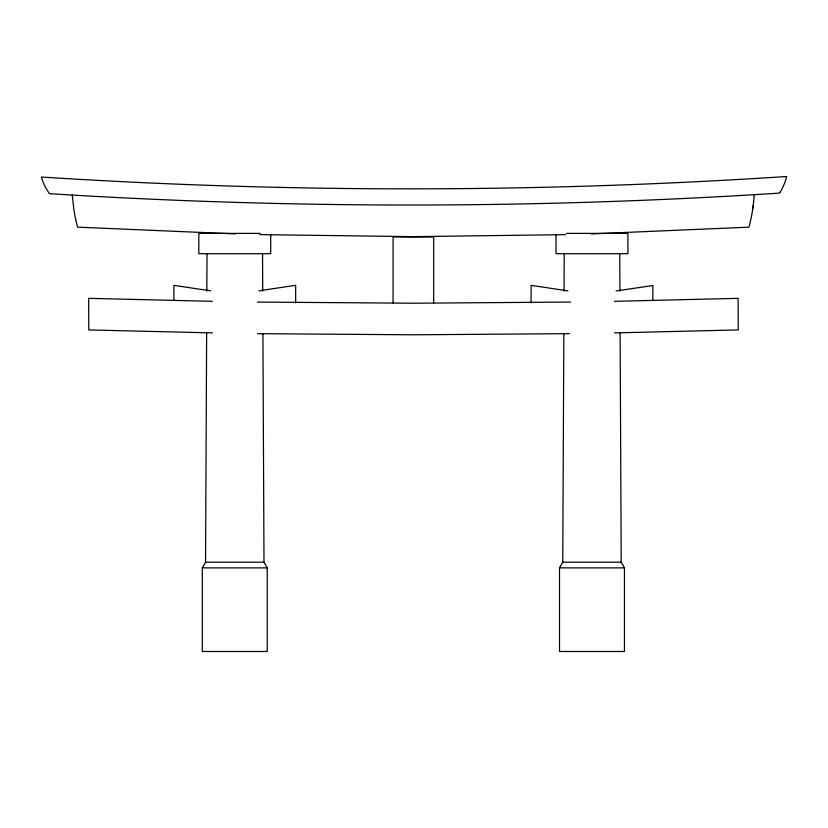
<?xml version="1.0" encoding="UTF-8"?>
<svg xmlns="http://www.w3.org/2000/svg" width="828" height="828" viewBox="0 0 828 828"><rect width="100%" height="100%" fill="white"/><g stroke="black" fill="none" stroke-linecap="round" stroke-linejoin="round"><path stroke-width="1.24" d="M262.921 333.715L263.997 562.191L267.247 567.873L267.247 651.491L202.301 651.491L202.301 567.873L205.551 562.191L206.638 332.432M206.834 291.125L207.01 253.689M620.12 332.432L621.207 562.191L624.457 567.873L624.457 651.491L559.511 651.491L559.511 567.873L562.761 562.191L563.837 333.715M564.044 291.125L564.22 253.689M258.874 290.845L295.658 285.287L295.658 302.924M616.084 290.938L652.868 285.536L652.868 300.657M591.275 233.91L749.009 227.162L750.913 219.141A167.008 167.008 0 0 0 753.201 205.582M565.503 234.645L413.4 236.642L259.992 234.614M614.417 301.32L738.11 298.339L738.245 329.927L614.562 332.897M570.606 302.054L413.379 303.214L257.436 302.075M569.457 333.663L413.514 334.791L257.58 333.663M260.189 233.392L198.823 233.392L198.823 253.689L270.725 253.689L270.725 234.666M566.559 233.392L627.924 233.392L627.924 253.689L556.033 253.689L556.033 234.666M205.551 562.191L263.997 562.191M562.761 562.191L621.207 562.191M202.301 567.873L267.247 567.873M559.511 567.873L624.457 567.873M212.33 301.32L88.648 298.339L88.782 329.927L212.475 332.897M235.504 233.91L77.573 227.151L76.973 224.864A167.929 167.929 0 0 1 73.754 208.687L72.284 195.015M567.884 290.866L531.09 285.349L531.09 302.986M210.674 290.866L173.89 285.349L173.89 300.471M619.748 253.689L619.924 291.125M262.538 253.689L262.714 291.125M433.675 302.944L433.675 237.005L393.083 237.005L393.083 302.944M754.225 194.632A168.457 168.457 0 0 1 752.838 208.304M780.297 191.827L779.479 193.11C536.44 208.791 292.408 208.998 49.349 193.659L45.519 187.376A50.467 50.467 0 0 1 41.99 179.024L41.4 177.037C289.469 192.976 538.552 192.779 786.6 176.509A50.301 50.301 0 0 1 785.389 180.887A50.746 50.746 0 0 1 783.785 185.13A50.819 50.819 0 0 1 780.297 191.837"/></g></svg>
